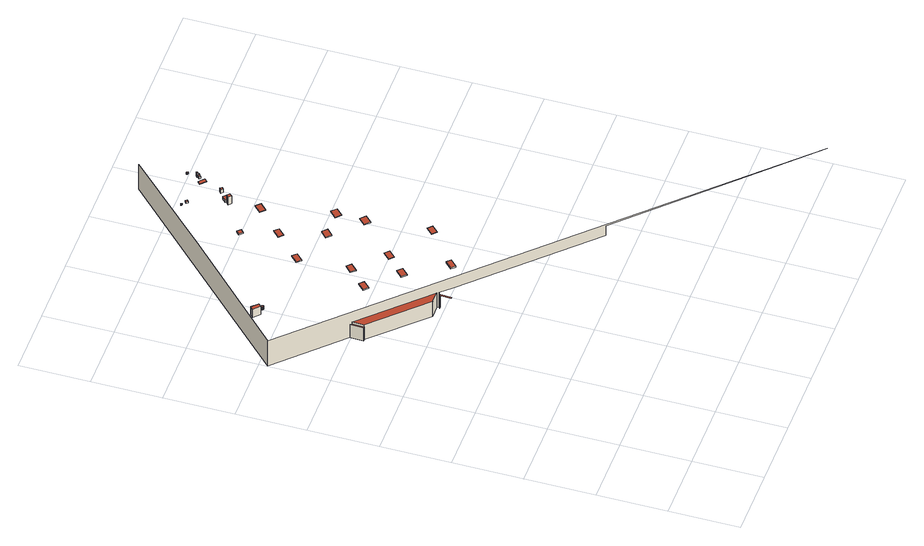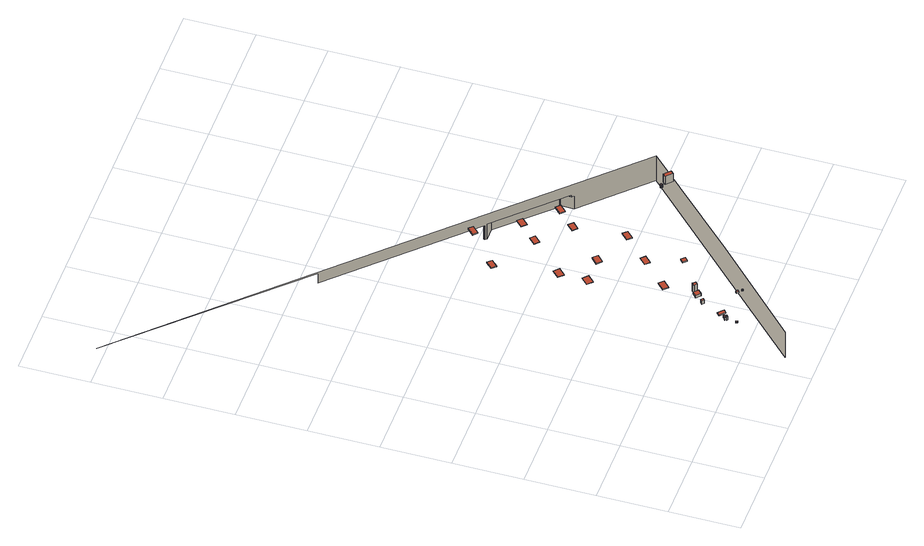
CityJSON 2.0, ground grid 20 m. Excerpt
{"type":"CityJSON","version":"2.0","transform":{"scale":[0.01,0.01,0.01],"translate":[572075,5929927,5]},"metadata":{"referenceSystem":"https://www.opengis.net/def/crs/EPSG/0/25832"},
"CityObjects":{
"building1":{"type":"Building","attributes":{"Grundfläche 2D":"14545.462781","Grundhöhe NN":"5.445"},"children":["building1-1","building1-2","building1-3","building1-4","building1-5","building1-6","building1-7","building1-8","building1-9","building1-10","building1-11","building1-12","building1-13","building1-14","building1-15","building1-16","building1-17","building1-18","building1-19","building1-20","building1-21","building1-22","building1-23","building1-24"],"geometry":[{"type":"MultiSurface","lod":"3","boundaries":[[[0,1,2,3]],[[1,4,5,2]],[[0,6,4,1]],[[7,6,0,8]],[[8,0,3,9,10]],[[8,10,11,7]],[[9,12,11,10]],[[13,14,15,16]],[[13,16,17,18]],[[4,6,7,11,12,19,20,21,22,23,24,25,26,5]],[[27,28,29,20,19,30]],[[25,31,32,33,26]]],"semantics":{"surfaces":[{"type":"WallSurface"},{"type":"RoofSurface"}],"values":[0,0,1,0,0,1,0,1,0,0,0,0]}}]},
"building1-1":{"type":"BuildingInstallation","parents":["building1"],"geometry":[{"type":"MultiSurface","lod":"3","boundaries":[[[34,35,36,37]],[[37,36,38,39]],[[34,37,39,40]],[[40,41,35,34]],[[41,38,36,35]]],"semantics":{"surfaces":[{"type":"RoofSurface"},{"type":"WallSurface"}],"values":[0,1,1,1,1]}}]},
"building1-2":{"type":"BuildingInstallation","parents":["building1"],"geometry":[{"type":"MultiSurface","lod":"3","boundaries":[[[42,43,44,45,46,47,48,49,50,51,52,53,54,55,56,57,58,59,60,61,62,63,64,65,66,67,68,69,70,71,72,73,74,75,76,77,78,79,80,81,82,83,84,85,86,87,88,89,90,91,92,93,94,95,96,97,98,99,100,101,102,103,104,105,106,107,108,109,110,111,112,113,114,115,116,117,118,119,120,121,122,123,124,125,126,127,128]],[[129,130,43,42]],[[131,132,121,120]],[[132,133,122,121]],[[133,134,123,122]],[[134,135,124,123]],[[135,136,125,124]],[[136,137,126,125]],[[137,138,139,128,127,126]],[[139,129,42,128]],[[130,140,141,45,44,43]],[[141,142,143,47,46,45]],[[143,144,48,47]],[[144,145,49,48]],[[145,146,147,51,50,49]],[[147,148,52,51]],[[148,149,53,52]],[[149,150,54,53]],[[150,151,55,54]],[[151,152,56,55]],[[152,153,57,56]],[[153,154,58,57]],[[154,155,156,60,59,58]],[[156,157,61,60]],[[157,158,62,61]],[[158,159,63,62]],[[159,160,64,63]],[[160,161,65,64]],[[161,162,66,65]],[[162,163,164,68,67,66]],[[164,165,69,68]],[[165,166,70,69]],[[166,167,71,70]],[[167,168,72,71]],[[168,169,73,72]],[[169,170,74,73]],[[170,171,172,76,75,74]],[[172,173,77,76]],[[173,174,78,77]],[[174,175,79,78]],[[175,176,80,79]],[[176,177,178,82,81,80]],[[178,179,83,82]],[[179,180,84,83]],[[180,181,182,86,85,84]],[[182,183,87,86]],[[183,184,88,87]],[[184,185,89,88]],[[185,186,90,89]],[[186,187,91,90]],[[187,188,92,91]],[[188,189,190,94,93,92]],[[190,191,192,96,95,94]],[[192,193,194,98,97,96]],[[195,196,100,99]],[[194,195,99,98]],[[196,197,101,100]],[[197,198,102,101]],[[198,199,103,102]],[[199,200,104,103]],[[200,201,202,106,105,104]],[[202,203,204,108,107,106]],[[204,205,109,108]],[[205,206,110,109]],[[206,207,111,110]],[[207,208,112,111]],[[208,209,113,112]],[[209,210,114,113]],[[210,211,212,116,115,114]],[[212,213,117,116]],[[213,214,118,117]],[[214,215,131,120,119,118]]],"semantics":{"surfaces":[{"type":"RoofSurface"},{"type":"WallSurface"}],"values":[0,1,1,1,1,1,1,1,1,1,1,1,1,1,1,1,1,1,1,1,1,1,1,1,1,1,1,1,1,1,1,1,1,1,1,1,1,1,1,1,1,1,1,1,1,1,1,1,1,1,1,1,1,1,1,1,1,1,1,1,1,1,1,1,1,1,1,1,1,1,1,1]}}]},
"building1-3":{"type":"BuildingInstallation","parents":["building1"],"geometry":[{"type":"MultiSurface","lod":"3","boundaries":[[[216,217,218,219]],[[219,218,220,221]],[[216,219,221,222]],[[217,216,222,223]],[[218,217,223,220]]],"semantics":{"surfaces":[{"type":"RoofSurface"},{"type":"WallSurface"}],"values":[0,1,1,1,1]}}]},
"building1-4":{"type":"BuildingInstallation","parents":["building1"],"geometry":[{"type":"MultiSurface","lod":"3","boundaries":[[[224,225,226,227]],[[227,226,228,229]],[[229,230,224,227]],[[225,224,230,231]],[[231,228,226,225]]],"semantics":{"surfaces":[{"type":"RoofSurface"},{"type":"WallSurface"}],"values":[0,1,1,1,1]}}]},
"building1-5":{"type":"BuildingInstallation","parents":["building1"],"geometry":[{"type":"MultiSurface","lod":"3","boundaries":[[[232,233,234,235]],[[235,234,236,237]],[[232,235,237,238]],[[233,232,238,239]],[[234,233,239,236]]],"semantics":{"surfaces":[{"type":"RoofSurface"},{"type":"WallSurface"}],"values":[0,1,1,1,1]}}]},
"building1-6":{"type":"BuildingInstallation","parents":["building1"],"geometry":[{"type":"MultiSurface","lod":"3","boundaries":[[[240,241,242,243]],[[243,242,244,245]],[[240,243,245,246]],[[241,240,246,247]],[[242,241,247,244]]],"semantics":{"surfaces":[{"type":"RoofSurface"},{"type":"WallSurface"}],"values":[0,1,1,1,1]}}]},
"building1-7":{"type":"BuildingInstallation","parents":["building1"],"geometry":[{"type":"MultiSurface","lod":"3","boundaries":[[[248,249,250,251]],[[251,250,252,253]],[[248,251,253,254]],[[249,248,254,255]],[[250,249,255,252]]],"semantics":{"surfaces":[{"type":"RoofSurface"},{"type":"WallSurface"}],"values":[0,1,1,1,1]}}]},
"building1-8":{"type":"BuildingInstallation","parents":["building1"],"geometry":[{"type":"MultiSurface","lod":"3","boundaries":[[[256,257,258,259]],[[259,258,260,261]],[[256,259,261,262]],[[257,256,262,263]],[[258,257,263,260]]],"semantics":{"surfaces":[{"type":"RoofSurface"},{"type":"WallSurface"}],"values":[0,1,1,1,1]}}]},
"building1-9":{"type":"BuildingInstallation","parents":["building1"],"geometry":[{"type":"MultiSurface","lod":"3","boundaries":[[[264,265,266,267,268,269]],[[270,271,266,265]],[[271,272,267,266]],[[268,267,272,273]],[[264,269,268,273,274,275]],[[265,264,275,270]]],"semantics":{"surfaces":[{"type":"RoofSurface"},{"type":"WallSurface"}],"values":[0,1,1,1,1,1]}}]},
"building1-10":{"type":"BuildingInstallation","parents":["building1"],"geometry":[{"type":"MultiSurface","lod":"3","boundaries":[[[276,277,278,279]],[[279,278,280,281]],[[276,279,281,282]],[[277,276,282,283]],[[278,277,283,280]]],"semantics":{"surfaces":[{"type":"RoofSurface"},{"type":"WallSurface"}],"values":[0,1,1,1,1]}}]},
"building1-11":{"type":"BuildingInstallation","parents":["building1"],"geometry":[{"type":"MultiSurface","lod":"3","boundaries":[[[284,285,286,287]],[[287,286,288,289]],[[284,287,289,290]],[[285,284,290,291]],[[286,285,291,288]]],"semantics":{"surfaces":[{"type":"RoofSurface"},{"type":"WallSurface"}],"values":[0,1,1,1,1]}}]},
"building1-12":{"type":"BuildingInstallation","parents":["building1"],"geometry":[{"type":"MultiSurface","lod":"3","boundaries":[[[292,293,294,295]],[[293,292,296,297]],[[295,294,298,299]],[[292,295,299,296]],[[294,293,297,298]]],"semantics":{"surfaces":[{"type":"RoofSurface"},{"type":"WallSurface"}],"values":[0,1,1,1,1]}}]},
"building1-13":{"type":"BuildingInstallation","parents":["building1"],"geometry":[{"type":"MultiSurface","lod":"3","boundaries":[[[300,301,302,303]],[[303,302,304,305]],[[300,303,305,306]],[[301,300,306,307]],[[302,301,307,304]]],"semantics":{"surfaces":[{"type":"RoofSurface"},{"type":"WallSurface"}],"values":[0,1,1,1,1]}}]},
"building1-14":{"type":"BuildingInstallation","parents":["building1"],"geometry":[{"type":"MultiSurface","lod":"3","boundaries":[[[308,309,310,311]],[[311,310,312,313]],[[308,311,313,314]],[[309,308,314,315]],[[310,309,315,312]]],"semantics":{"surfaces":[{"type":"RoofSurface"},{"type":"WallSurface"}],"values":[0,1,1,1,1]}}]},
"building1-15":{"type":"BuildingInstallation","parents":["building1"],"geometry":[{"type":"MultiSurface","lod":"3","boundaries":[[[316,317,318,319]],[[319,318,320,321]],[[316,319,321,322]],[[317,316,322,323]],[[318,317,323,320]]],"semantics":{"surfaces":[{"type":"RoofSurface"},{"type":"WallSurface"}],"values":[0,1,1,1,1]}}]},
"building1-16":{"type":"BuildingInstallation","parents":["building1"],"geometry":[{"type":"MultiSurface","lod":"3","boundaries":[[[324,325,326,327,328,329,330,331,332,333,334,335,336,337,338,339,340,341,342,343,344,345,346,347,348,349,350,351,352,353,354,355,356,357,358,359]],[[354,353,360,361]],[[355,354,361,362]],[[356,355,362,363]],[[357,356,363,364]],[[334,333,365,366]],[[335,334,366,367]],[[336,335,367,368]],[[337,336,368,369]],[[338,337,369,370]],[[339,338,370,371]],[[358,357,364,372]],[[359,358,372,373]],[[324,359,373,374]],[[325,324,374,375]],[[326,325,375,376]],[[327,326,376,377]],[[328,327,377,378]],[[329,328,378,379]],[[330,329,379,380]],[[331,330,380,381]],[[332,331,381,382]],[[333,332,382,365]],[[340,339,371,383]],[[341,340,383,384]],[[342,341,384,385]],[[343,342,385,386]],[[344,343,386,387]],[[345,344,387,388]],[[346,345,388,389]],[[347,346,389,390]],[[348,347,390,391]],[[349,348,391,392]],[[350,349,392,393]],[[351,350,393,394]],[[352,351,394,395]],[[353,352,395,360]]],"semantics":{"surfaces":[{"type":"RoofSurface"},{"type":"WallSurface"}],"values":[0,1,1,1,1,1,1,1,1,1,1,1,1,1,1,1,1,1,1,1,1,1,1,1,1,1,1,1,1,1,1,1,1,1,1,1,1]}}]},
"building1-17":{"type":"BuildingInstallation","parents":["building1"],"geometry":[{"type":"MultiSurface","lod":"3","boundaries":[[[396,397,398,399]],[[399,398,400,401]],[[396,399,401,402]],[[397,396,402,403]],[[398,397,403,400]]],"semantics":{"surfaces":[{"type":"RoofSurface"},{"type":"WallSurface"}],"values":[0,1,1,1,1]}}]},
"building1-18":{"type":"BuildingInstallation","parents":["building1"],"geometry":[{"type":"MultiSurface","lod":"3","boundaries":[[[404,405,406,407]],[[407,406,408,409]],[[404,407,409,410]],[[405,404,410,411]],[[406,405,411,408]]],"semantics":{"surfaces":[{"type":"RoofSurface"},{"type":"WallSurface"}],"values":[0,1,1,1,1]}}]},
"building1-19":{"type":"BuildingInstallation","parents":["building1"],"geometry":[{"type":"MultiSurface","lod":"3","boundaries":[[[412,413,414,415]],[[415,414,416,417]],[[412,415,417,418]],[[413,412,418,419]],[[414,413,419,416]]],"semantics":{"surfaces":[{"type":"RoofSurface"},{"type":"WallSurface"}],"values":[0,1,1,1,1]}}]},
"building1-20":{"type":"BuildingInstallation","parents":["building1"],"geometry":[{"type":"MultiSurface","lod":"3","boundaries":[[[420,421,422,423]],[[423,422,424,425]],[[420,423,425,426]],[[421,420,426,427]],[[422,421,427,424]]],"semantics":{"surfaces":[{"type":"RoofSurface"},{"type":"WallSurface"}],"values":[0,1,1,1,1]}}]},
"building1-21":{"type":"BuildingInstallation","parents":["building1"],"geometry":[{"type":"MultiSurface","lod":"3","boundaries":[[[428,429,430,431]],[[431,430,432,433]],[[428,431,433,434]],[[429,428,434,435]],[[430,429,435,432]]],"semantics":{"surfaces":[{"type":"RoofSurface"},{"type":"WallSurface"}],"values":[0,1,1,1,1]}}]},
"building1-22":{"type":"BuildingInstallation","parents":["building1"],"geometry":[{"type":"MultiSurface","lod":"3","boundaries":[[[436,437,438,439,440,441,442,443]],[[444,445,438,437]],[[445,446,439,438]],[[446,447,440,439]],[[447,448,441,440]],[[448,449,442,441]],[[449,450,443,442]]],"semantics":{"surfaces":[{"type":"RoofSurface"},{"type":"WallSurface"}],"values":[0,1,1,1,1,1,1]}}]},
"building1-23":{"type":"BuildingInstallation","parents":["building1"],"geometry":[{"type":"MultiSurface","lod":"3","boundaries":[[[451,452,453,454,455]],[[436,443,450,456,453,452,451]],[[456,457,454,453]],[[457,458,455,454]],[[451,455,458,444,437,436]]],"semantics":{"surfaces":[{"type":"RoofSurface"},{"type":"WallSurface"}],"values":[0,1,1,1,1]}}]},
"building1-24":{"type":"BuildingInstallation","parents":["building1"],"geometry":[{"type":"MultiSurface","lod":"3","boundaries":[[[459,460,461,462,463,464,465,466,467,468,469,470,471,472,473,474,475,476,477,478,479,480,481,482,483,484,485,486,487,488,489,490,491,492,493,494,495,496,497,498,499,500,501,502,503,504,505,506,507,508,509,510,511,512,513,514,515,516,517,518,519,520,521,522,523,524,525,526,527,528,529,530,531]],[[532,533,461,460]],[[533,534,462,461]],[[535,536,527,526]],[[536,537,528,527]],[[537,538,529,528]],[[538,539,530,529]],[[539,540,531,530]],[[540,541,459,531]],[[541,532,460,459]],[[534,542,463,462]],[[542,543,464,463]],[[543,544,465,464]],[[544,545,466,465]],[[545,546,467,466]],[[546,547,548,469,468,467]],[[548,549,470,469]],[[549,550,471,470]],[[550,551,472,471]],[[551,552,473,472]],[[552,553,474,473]],[[553,554,475,474]],[[554,555,476,475]],[[555,556,557,478,477,476]],[[557,558,479,478]],[[558,559,480,479]],[[559,560,481,480]],[[560,561,482,481]],[[561,562,563,484,483,482]],[[563,564,565,486,485,484]],[[565,566,487,486]],[[566,567,488,487]],[[567,568,489,488]],[[568,569,490,489]],[[569,570,571,492,491,490]],[[571,572,493,492]],[[572,573,494,493]],[[573,574,495,494]],[[574,575,496,495]],[[575,576,497,496]],[[576,577,498,497]],[[577,578,499,498]],[[578,579,500,499]],[[579,580,501,500]],[[580,581,502,501]],[[581,582,503,502]],[[582,583,504,503]],[[583,584,585,506,505,504]],[[585,586,507,506]],[[586,587,588,509,508,507]],[[588,589,590,511,510,509]],[[590,591,512,511]],[[591,592,513,512]],[[592,593,594,515,514,513]],[[594,595,516,515]],[[595,596,517,516]],[[596,597,518,517]],[[597,598,519,518]],[[598,599,520,519]],[[599,600,521,520]],[[600,601,522,521]],[[601,602,523,522]],[[602,603,524,523]],[[603,604,525,524]],[[604,535,526,525]]],"semantics":{"surfaces":[{"type":"RoofSurface"},{"type":"WallSurface"}],"values":[0,1,1,1,1,1,1,1,1,1,1,1,1,1,1,1,1,1,1,1,1,1,1,1,1,1,1,1,1,1,1,1,1,1,1,1,1,1,1,1,1,1,1,1,1,1,1,1,1,1,1,1,1,1,1,1,1,1,1,1,1,1,1,1,1]}}]}
},
"vertices":[
[1779,9657,511],[1731,9657,511],[1731,9657,45],[1779,9657,45],[1741,10042,511],[1741,10042,45],[1787,9995,511],[1787,9995,575],[1779,9657,575],[3190,8223,45],[3190,8223,575],[3540,8224,575],[3540,8224,45],[3528,8141,516],[3525,7813,516],[3565,7809,516],[3567,8139,516],[3567,8139,45],[3528,8141,45],[3587,8176,45],[3587,8176,559],[3880,7879,558],[7045,4681,557],[7045,4681,894],[11625,52,940],[35,11766,940],[35,11766,45],[3567,8161,45],[3567,8161,559],[3580,8171,559],[3580,8171,45],[2911,14606,1005],[5423,17086,940],[5423,17086,45],
[942,12243,1243],[1022,12325,1243],[852,12493,1243],[771,12412,1243],[852,12493,957],[771,12412,956],[942,12243,956],[1022,12325,957],
[1146,12300,1052],[1142,12299,1052],[1140,12298,1052],[1139,12297,1052],[1137,12296,1052],[1135,12295,1052],[1134,12294,1052],[1132,12293,1052],[1131,12291,1052],[1129,12289,1052],[1128,12288,1052],[1126,12286,1052],[1125,12283,1052],[1124,12281,1052],[1123,12278,1052],[1122,12277,1052],[1122,12272,1052],[1121,12270,1052],[1121,12267,1052],[1122,12265,1052],[1122,12263,1052],[1122,12260,1052],[1123,12258,1052],[1124,12256,1052],[1124,12254,1052],[1125,12253,1052],[1127,12251,1052],[1127,12250,1052],[1129,12248,1052],[1131,12245,1052],[1134,12242,1052],[1136,12241,1052],[1137,12240,1052],[1139,12239,1052],[1141,12238,1052],[1143,12238,1052],[1145,12237,1052],[1147,12236,1052],[1149,12236,1052],[1151,12236,1052],[1154,12235,1052],[1157,12236,1052],[1158,12236,1052],[1162,12236,1052],[1163,12237,1052],[1164,12237,1052],[1168,12238,1052],[1169,12239,1052],[1172,12240,1052],[1174,12242,1052],[1176,12243,1052],[1177,12245,1052],[1179,12246,1052],[1180,12248,1052],[1181,12250,1052],[1182,12251,1052],[1184,12253,1052],[1184,12254,1052],[1185,12257,1052],[1186,12260,1052],[1187,12264,1052],[1187,12267,1052],[1188,12268,1052],[1187,12270,1052],[1187,12272,1052],[1187,12274,1052],[1187,12276,1052],[1186,12278,1052],[1185,12280,1052],[1184,12282,1052],[1183,12284,1052],[1182,12287,1052],[1181,12288,1052],[1178,12291,1052],[1178,12292,1052],[1174,12295,1052],[1170,12298,1052],[1168,12299,1052],[1166,12300,1052],[1164,12300,1052],[1162,12301,1052],[1159,12301,1052],[1157,12301,1052],[1156,12301,1052],[1153,12301,1052],[1152,12301,1052],[1149,12301,1052],[1146,12300,959],[1142,12299,959],[1166,12300,959],[1164,12300,959],[1162,12301,959],[1159,12301,959],[1157,12301,959],[1156,12301,959],[1153,12301,959],[1152,12301,959],[1149,12301,959],[1140,12298,959],[1139,12297,959],[1137,12296,958],[1135,12295,958],[1134,12294,958],[1132,12293,958],[1131,12291,958],[1129,12289,958],[1128,12288,958],[1126,12286,958],[1125,12283,958],[1124,12281,958],[1123,12278,958],[1122,12277,958],[1122,12272,958],[1121,12270,958],[1121,12267,958],[1122,12265,958],[1122,12263,958],[1122,12260,958],[1123,12258,958],[1124,12256,958],[1124,12254,958],[1125,12253,958],[1127,12251,958],[1127,12250,958],[1129,12248,958],[1131,12245,958],[1134,12242,958],[1136,12241,958],[1137,12240,958],[1139,12239,958],[1141,12238,958],[1143,12238,958],[1145,12237,958],[1147,12236,958],[1149,12236,958],[1151,12236,958],[1154,12235,958],[1157,12236,958],[1158,12236,958],[1162,12236,958],[1163,12237,958],[1164,12237,958],[1168,12238,958],[1169,12239,958],[1172,12240,958],[1174,12242,958],[1176,12243,958],[1177,12245,958],[1179,12246,958],[1180,12248,958],[1181,12250,958],[1182,12251,958],[1184,12253,959],[1184,12254,959],[1185,12257,959],[1186,12260,959],[1187,12264,959],[1187,12267,959],[1188,12268,959],[1187,12270,959],[1187,12272,959],[1187,12274,959],[1187,12276,959],[1186,12278,959],[1185,12280,959],[1184,12282,959],[1183,12284,959],[1182,12287,959],[1181,12288,959],[1178,12291,959],[1178,12292,959],[1174,12295,959],[1170,12298,959],[1168,12299,959],
[2841,10154,982],[2657,9968,982],[2771,9854,982],[2956,10040,982],[2771,9854,949],[2956,10040,954],[2841,10154,954],[2657,9968,949],
[3631,9355,982],[3448,9174,982],[3565,9055,982],[3748,9236,982],[3565,9055,949],[3748,9236,954],[3631,9355,954],[3448,9174,949],
[3373,10681,982],[3187,10501,982],[3303,10381,982],[3489,10561,982],[3303,10381,962],[3489,10561,966],[3373,10681,966],[3187,10501,962],
[4151,8040,991],[4259,7930,991],[4447,8113,991],[4339,8224,991],[4447,8113,949],[4339,8224,949],[4151,8040,945],[4259,7930,945],
[3276,12154,1012],[3090,11974,1012],[3204,11857,1012],[3390,12036,1012],[3204,11857,977],[3390,12036,981],[3276,12154,981],[3090,11974,977],
[4166,9883,982],[3983,9702,982],[4100,9583,982],[4283,9764,982],[4100,9583,962],[4283,9764,966],[4166,9883,966],[3983,9702,962],
[3600,13731,1040],[3689,13634,1040],[3785,13722,1040],[3786,13724,1040],[3697,13820,1040],[3692,13816,1040],[3689,13634,1003],[3785,13722,1005],[3786,13724,1005],[3697,13820,1005],[3692,13816,1005],[3600,13731,1003],
[4039,12901,1012],[3851,12717,1012],[3964,12602,1012],[4152,12786,1012],[3964,12602,994],[4152,12786,998],[4039,12901,998],[3851,12717,994],
[4401,11695,1020],[4218,11517,1020],[4345,11387,1020],[4528,11564,1020],[4345,11387,985],[4528,11564,989],[4401,11695,989],[4218,11517,985],
[5413,9091,991],[5234,8911,991],[5346,8800,991],[5524,8980,991],[5413,9091,971],[5234,8911,967],[5346,8800,967],[5524,8980,971],
[5194,10895,1012],[5008,10710,1012],[5144,10574,1012],[5330,10759,1012],[5144,10574,985],[5330,10759,989],[5194,10895,989],[5008,10710,985],
[5219,11712,1012],[5028,11517,1012],[5166,11383,1012],[5356,11578,1012],[5166,11383,994],[5356,11578,998],[5219,11712,998],[5028,11517,994],
[4798,13658,1015],[4605,13470,1015],[4723,13348,1015],[4916,13537,1015],[4723,13348,997],[4916,13537,992],[4798,13658,992],[4605,13470,997],
[4292,15536,995],[4291,15539,995],[4290,15542,995],[4288,15545,995],[4286,15547,995],[4283,15550,995],[4280,15551,995],[4278,15553,995],[4272,15554,995],[4266,15554,995],[4261,15553,995],[4255,15550,995],[4253,15548,995],[4251,15546,995],[4249,15543,995],[4247,15540,995],[4246,15537,995],[4245,15533,995],[4245,15530,995],[4245,15527,995],[4247,15521,995],[4250,15516,995],[4254,15512,995],[4259,15509,995],[4262,15508,995],[4265,15507,995],[4269,15507,995],[4272,15507,995],[4275,15507,995],[4279,15509,995],[4282,15510,995],[4284,15512,995],[4288,15516,995],[4291,15521,995],[4293,15526,995],[4293,15533,995],[4279,15509,975],[4282,15510,975],[4284,15512,975],[4288,15516,975],[4291,15521,975],[4266,15554,975],[4261,15553,975],[4255,15550,975],[4253,15548,975],[4251,15546,975],[4249,15543,975],[4247,15540,975],[4293,15526,975],[4293,15533,975],[4292,15536,975],[4291,15539,975],[4290,15542,975],[4288,15545,975],[4286,15547,975],[4283,15550,975],[4280,15551,975],[4278,15553,975],[4272,15554,975],[4246,15537,975],[4245,15533,975],[4245,15530,975],[4245,15527,975],[4247,15521,976],[4250,15516,976],[4254,15512,976],[4259,15509,976],[4262,15508,975],[4265,15507,975],[4269,15507,975],[4272,15507,975],[4275,15507,975],
[4706,14285,1266],[4773,14352,1266],[4706,14420,1266],[4639,14353,1266],[4706,14420,984],[4639,14353,986],[4706,14285,986],[4773,14352,984],
[4393,15386,1031],[4435,15427,1031],[4394,15471,1031],[4351,15429,1031],[4394,15471,974],[4351,15429,975],[4393,15386,975],[4435,15427,974],
[4813,14349,1068],[4923,14455,1068],[4820,14562,1068],[4710,14456,1068],[4820,14562,980],[4710,14456,983],[4813,14349,983],[4923,14455,980],
[5058,14625,1097],[5114,14682,1097],[5060,14735,1097],[5004,14679,1097],[5060,14735,975],[5004,14679,976],[5058,14625,976],[5114,14682,975],
[5233,15387,1000],[5159,15311,1000],[5307,15167,1000],[5381,15243,1000],[5307,15167,966],[5381,15243,964],[5233,15387,964],[5159,15311,966],
[5435,15445,1042],[5426,15454,1042],[5369,15396,1042],[5397,15368,1042],[5452,15422,1042],[5461,15412,1042],[5486,15437,1042],[5456,15466,1042],[5426,15454,961],[5369,15396,962],[5397,15368,962],[5452,15422,961],[5461,15412,961],[5486,15437,960],[5456,15466,960],
[5435,15445,1091],[5456,15466,1091],[5482,15492,1091],[5459,15515,1091],[5412,15467,1091],[5482,15492,960],[5459,15515,960],[5412,15467,961],
[5466,15786,995],[5464,15786,995],[5461,15785,995],[5458,15784,995],[5456,15783,995],[5455,15783,995],[5452,15781,995],[5451,15780,995],[5450,15778,995],[5449,15777,995],[5447,15776,995],[5446,15774,995],[5445,15773,995],[5444,15769,995],[5443,15766,995],[5443,15764,995],[5443,15762,995],[5443,15758,995],[5443,15757,995],[5443,15755,995],[5444,15753,995],[5444,15750,995],[5445,15749,995],[5448,15744,995],[5450,15742,995],[5453,15740,995],[5454,15739,995],[5455,15738,995],[5457,15738,995],[5458,15737,995],[5460,15736,995],[5462,15736,995],[5464,15735,995],[5465,15735,995],[5468,15735,995],[5469,15735,995],[5473,15735,995],[5476,15736,995],[5478,15737,995],[5480,15738,995],[5481,15739,995],[5483,15739,995],[5484,15741,995],[5485,15742,995],[5487,15743,995],[5488,15744,995],[5489,15745,995],[5490,15747,995],[5492,15752,995],[5493,15754,995],[5494,15758,995],[5494,15759,995],[5494,15761,995],[5494,15762,995],[5493,15764,995],[5493,15766,995],[5493,15768,995],[5492,15769,995],[5492,15771,995],[5491,15773,995],[5490,15774,995],[5488,15777,995],[5485,15780,995],[5484,15781,995],[5482,15782,995],[5481,15783,995],[5479,15784,995],[5477,15784,995],[5476,15785,995],[5474,15785,995],[5472,15786,995],[5471,15786,995],[5469,15786,995],[5464,15786,956],[5461,15785,956],[5458,15784,956],[5477,15784,956],[5476,15785,956],[5474,15785,956],[5472,15786,956],[5471,15786,956],[5469,15786,956],[5466,15786,956],[5456,15783,956],[5455,15783,956],[5452,15781,956],[5451,15780,956],[5450,15778,956],[5449,15777,956],[5447,15776,956],[5446,15774,956],[5445,15773,956],[5444,15769,957],[5443,15766,957],[5443,15764,957],[5443,15762,957],[5443,15758,957],[5443,15757,957],[5443,15755,957],[5444,15753,957],[5444,15750,957],[5445,15749,957],[5448,15744,957],[5450,15742,957],[5453,15740,957],[5454,15739,957],[5455,15738,957],[5457,15738,957],[5458,15737,957],[5460,15736,957],[5462,15736,957],[5464,15735,957],[5465,15735,957],[5468,15735,957],[5469,15735,957],[5473,15735,957],[5476,15736,957],[5478,15737,957],[5480,15738,956],[5481,15739,956],[5483,15739,956],[5484,15741,956],[5485,15742,956],[5487,15743,956],[5488,15744,956],[5489,15745,956],[5490,15747,956],[5492,15752,956],[5493,15754,956],[5494,15758,956],[5494,15759,956],[5494,15761,956],[5494,15762,956],[5493,15764,956],[5493,15766,956],[5493,15768,956],[5492,15769,956],[5492,15771,956],[5491,15773,956],[5490,15774,956],[5488,15777,956],[5485,15780,956],[5484,15781,956],[5482,15782,956],[5481,15783,956],[5479,15784,956]
]}
